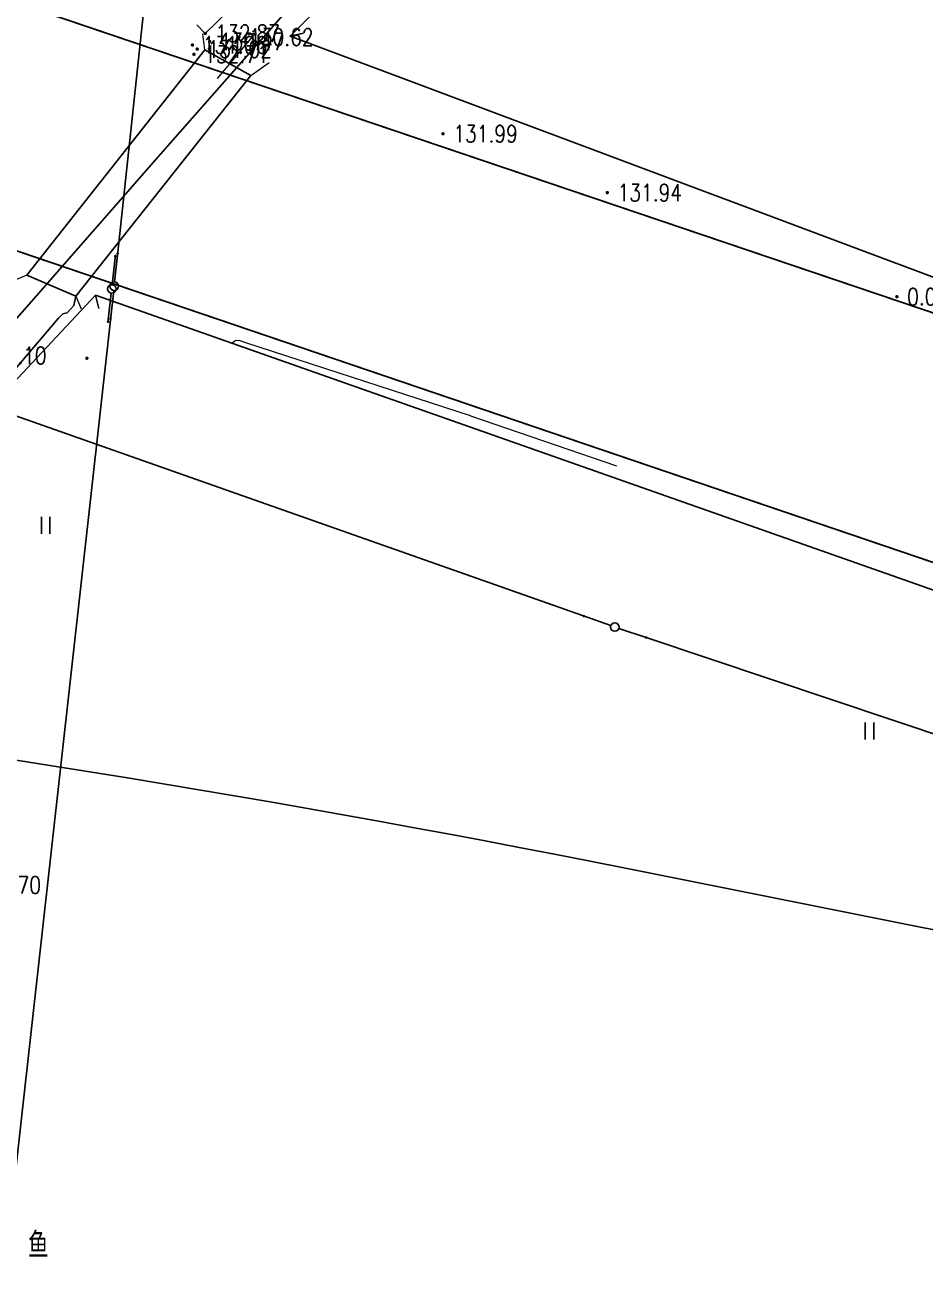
# Model space of a CAD drawing. Extents: x 529262 to 576451, y 2694391 to 2717535.
# Drawn here: x 567487.6 to 567540.2, y 2709666.8 to 2709739.6 of the extents above; entities that cross this region are included whole.
import ezdxf
from ezdxf.enums import TextEntityAlignment as Align
from ezdxf.xclip import XClip

# ---------------------------------------------------------------- set-up
doc = ezdxf.new("R2010")
doc.units = 0
doc.header["$XCLIPFRAME"] = 0
doc.linetypes.add('X5', pattern=[3, 2, -1])
doc.layers.add('ASSIST', color=7, linetype='Continuous', plot=False)
for name, color, linetype in [('DLSS', 4, 'Continuous'), ('DMTZ', 8, 'Continuous'), ('GCD', 8, 'Continuous'), ('GXYZ', 8, 'Continuous'), ('JMD', 8, 'Continuous'), ('PP-COM', 7, 'Continuous'), ('RD-中线', 40, 'Continuous'), ('RD-红线', 7, 'Continuous'), ('ZBTZ', 8, 'Continuous'), ('污水管径标注_W10-', 202, 'Continuous')]:
    doc.layers.add(name, color=color, linetype=linetype)
doc.layers.add('SXSS', color=5, linetype='Continuous', lineweight=0)
doc.styles.add('HZ', font='rs.shx', dxfattribs={"width": 0.8, "bigfont": 'hztxt.shx'})
doc.linetypes.add('10421', pattern='A,2,[150,AAA.SHX,S=0.5,R=0,X=0,Y=0.5],1e-11', length=2)
doc.linetypes.add('10422', pattern='A,0.75,[150,AAA.SHX,S=0.5,R=0,X=0,Y=0.5],1.5,[177,AAA.SHX,S=1,R=0,X=0,Y=0.4],0.75', length=3)

# ---------------------------------------------------------------- blocks, each defined once
blk = doc.blocks.new('A$C19FD0107')
at = {"layer": 'RD-中线', "color": 8, "linetype": 'Continuous'}
blk.add_lwpolyline([(-1765.321, 14833.87), (-1870.242, 14834.357, -0.07773), (-2297.406, 14903.198), (-2763.512, 15055.044, -0.002412), (-2772.671, 15058.077), (-3168.085, 15191.127, 0.031805), (-3413.657, 15256.716), (-3481.168, 15270.218, 0.040764), (-3610.522, 15285.281), (-3824.794, 15292.664, 0.003807), (-3833.928, 15292.909), (-3984.459, 15295.801, 0.004916), (-3996.258, 15295.912), (-4213.605, 15295.813, 0.004475), (-4218.975, 15295.763), (-4356.098, 15293.246, -0.000047), (-4356.155, 15293.245), (-5280.162, 15276.46)], format="xyb", dxfattribs=at)
at = {"layer": 'RD-中线', "color": 8, "linetype": 'Continuous', "flags": 128}
for points in [[(-4490.734, 14139.438, 0), (-4490.29, 14139.417)], [(-3818.251, 14086.168, 0), (-3817.74, 14086.169)]]:
    blk.add_lwpolyline(points, format="xyb", dxfattribs=at)
at = {"layer": 'RD-红线', "color": 8, "linetype": 'Continuous', "flags": 128}
blk.add_lwpolyline([(-3440.085, 15292.596), (-3475.284, 15299.636, 0.040764), (-3609.489, 15315.263), (-3720.709, 15319.095)], format="xyb", dxfattribs=at)
blk = doc.blocks.new('GC200')
at = {"linetype": 'Continuous', "const_width": 0.2, "flags": 128}
blk.add_lwpolyline([(-0.1, 0, 1), (0.1, 0, 1)], format="xyb", close=True, dxfattribs=at)
blk = doc.blocks.new('gc086')
at = {"color": 8}
for p, q in [((0, 0), (7, 0)), ((7, 0), (6.18, 0.57)), ((7, 0), (6.18, -0.57))]:
    blk.add_line(p, q, dxfattribs=at)
blk = doc.blocks.new('gc013c')
at = {"linetype": 'Continuous'}
blk.add_line((0.5, 0), (4, 0), dxfattribs=at)
at = {"linetype": 'Continuous', "const_width": 0.15, "flags": 128}
blk.add_lwpolyline([(3.775, 0, 1), (3.925, 0, 1)], format="xyb", close=True, dxfattribs=at)
blk = doc.blocks.new('gc170')
at = {"color": 8, "linetype": 'Continuous'}
blk.add_circle((0, 0), 0.5, dxfattribs=at)
blk = doc.blocks.new('gc121')
at = {"color": 8}
for p, q in [((-0.5, -1), (-0.5, 1)), ((0.5, -1), (0.5, 1))]:
    blk.add_line(p, q, dxfattribs=at)

msp = doc.modelspace()

# ---------------------------------------------------------------- linework, layer by layer
at = {"layer": 'ASSIST', "linetype": 'Continuous', "flags": 128}
msp.add_lwpolyline([(567490.574, 2709723.722), (567487.71, 2709724.936), (567498.115, 2709738.124), (567500.801, 2709736.618)], close=True, dxfattribs=at)
msp.add_lwpolyline([(567490.574, 2709723.722), (567487.71, 2709724.936), (567498.115, 2709738.124), (567500.801, 2709736.618)], close=True, dxfattribs=at)
at = {"layer": 'DLSS', "linetype": 'Continuous', "const_width": 0.1, "elevation": 133.137, "flags": 128}
for points in [[(567444.495, 2709755.312), (567581.487, 2709708.92)], [(567435.146, 2709744.049), (567575.747, 2709696.208)]]:
    msp.add_lwpolyline(points, dxfattribs=at)
at = {"layer": 'DMTZ', "linetype": '10422', "flags": 128}
for points, elevation in [([(567511.714, 2709752.568), (567500.932, 2709741.841), (567498.133, 2709739.088), (567497.641, 2709739.589)], 133.581), ([(567439.051, 2709669.088), (567444.054, 2709673.687), (567467.412, 2709698.207), (567479.531, 2709710.667), (567489.557, 2709722.434)], 132.831), ([(567439.051, 2709669.088), (567444.054, 2709673.687), (567467.412, 2709698.207), (567479.531, 2709710.667), (567489.557, 2709722.434)], 132.831)]:
    msp.add_lwpolyline(points, dxfattribs=dict(at, elevation=elevation))
at = {"layer": 'DMTZ', "linetype": '10421', "flags": 128}
for points, elevation in [([(567489.812, 2709722.68), (567490.06, 2709722.74), (567490.462, 2709723.177), (567490.574, 2709723.722)], 132.011), ([(567489.557, 2709722.434), (567489.812, 2709722.68)], 132.106), ([(567489.557, 2709722.434), (567489.812, 2709722.68)], 132.106)]:
    msp.add_lwpolyline(points, dxfattribs=dict(at, elevation=elevation))
at = {"layer": 'GXYZ', "linetype": 'Continuous'}
for p, q in [((567493.027, 2709726.288, -149.001), (567494.664, 2709741.589, -149.001)), ((567485.758, 2709660.872, -149.001), (567492.593, 2709722.312, -149.001)), ((567476.003, 2709720.618, -149.001), (567520.204, 2709705.02, -149.001)), ((567523.986, 2709703.717, -149.001), (567564.815, 2709689.998, -149.001))]:
    msp.add_line(p, q, dxfattribs=at)
at = {"layer": 'JMD', "linetype": 'Continuous'}
for p, q in [((567503.102, 2709738.937), (567503.884, 2709739.107)), ((567491.726, 2709723.775), (567491.917, 2709722.998))]:
    msp.add_line(p, q, dxfattribs=at)
at = {"layer": 'JMD', "linetype": 'Continuous', "flags": 128}
for points in [[(567574.145, 2709712.278), (567503.102, 2709738.937), (567523.083, 2709758.969), (567535.074, 2709773.488), (567544.679, 2709786.451), (567556.264, 2709798.588), (567559.064, 2709801.574), (567566.024, 2709806.926), (567572.004, 2709812.645), (567578.864, 2709819.688), (567584.13, 2709825.396), (567591.084, 2709833.366), (567593.93, 2709836.568), (567597.724, 2709841.492), (567598.337, 2709842.302), (567599.98, 2709845.496), (567606.352, 2709862.599), (567626.064, 2709854.752)], [(567491.726, 2709723.775), (567576.536, 2709693.89), (567573.688, 2709684.738), (567556.677, 2709687.045), (567550.961, 2709655.095), (567486.806, 2709665.167), (567484.722, 2709651.708), (567441.25, 2709656.873), (567438.007, 2709666.354)]]:
    msp.add_lwpolyline(points, close=True, dxfattribs=at)
at = {"layer": 'SXSS', "color": 8, "linetype": 'Continuous'}
for p, q in [((567498.115, 2709738.124), (567497.987, 2709739.069)), ((567487.71, 2709724.936), (567498.115, 2709738.124)), ((567500.801, 2709736.618), (567501.875, 2709737.389)), ((567490.574, 2709723.722), (567500.801, 2709736.618)), ((567487.71, 2709724.936), (567486.968, 2709724.636)), ((567490.574, 2709723.722), (567490.874, 2709722.981))]:
    msp.add_line(p, q, dxfattribs=at)
at = {"layer": 'SXSS', "color": 8, "linetype": 'X5'}
for p, q in [((567498.115, 2709738.124), (567500.801, 2709736.618)), ((567490.574, 2709723.722), (567487.71, 2709724.936))]:
    msp.add_line(p, q, dxfattribs=at)
at = {"layer": 'SXSS', "color": 8, "linetype": 'Continuous', "elevation": 132.009, "flags": 128}
for points in [[(567513.642, 2709716.715), (567513.642, 2709716.715), (567500.512, 2709720.983), (567500.122, 2709721.121), (567499.895, 2709721.102), (567499.782, 2709721.025), (567499.72, 2709720.959)], [(567513.642, 2709716.715), (567522.179, 2709713.782)]]:
    msp.add_lwpolyline(points, dxfattribs=at)
at = {"layer": '污水管径标注_W10-'}
msp.add_lwpolyline([(567434.125, 2709666.313), (567435.48, 2709668.388), (567439.07, 2709672.631), (567454.496, 2709688.259), (567467.899, 2709701.836), (567482.335, 2709716.98), (567487.969, 2709723.404), (567495.522, 2709732.017), (567504.135, 2709741.836)], dxfattribs=at)

# ---------------------------------------------------------------- block references
at = {"layer": 'GCD', "linetype": 'Continuous'}
ref = msp.add_blockref('GC200', (567498.133, 2709739.088, 132.874), dxfattribs=dict(at, xscale=0.5, yscale=0.5, zscale=0.5))
ref.add_attrib('height', '132.87', dxfattribs={"linetype": 'Continuous', "height": 1, "style": 'HZ', "width": 0.8}).set_placement((567498.733, 2709739.088, 132.874), align=Align.MIDDLE_LEFT)
ref = msp.add_blockref('GC200', (567500.101, 2709738.869, 130.619), dxfattribs=dict(at, xscale=0.5, yscale=0.5, zscale=0.5))
ref.add_attrib('height', '130.62', dxfattribs={"linetype": 'Continuous', "height": 1, "style": 'HZ', "width": 0.8}).set_placement((567500.701, 2709738.869, 130.619), align=Align.MIDDLE_LEFT)
ref = msp.add_blockref('GC200', (567497.389, 2709738.409, 131.059), dxfattribs=dict(at, xscale=0.5, yscale=0.5, zscale=0.5))
ref.add_attrib('height', '131.06', dxfattribs={"linetype": 'Continuous', "height": 1, "style": 'HZ', "width": 0.8}).set_placement((567497.989, 2709738.409, 131.059), align=Align.MIDDLE_LEFT)
ref = msp.add_blockref('GC200', (567497.668, 2709738.17, 131.015), dxfattribs=dict(at, xscale=0.5, yscale=0.5, zscale=0.5))
ref.add_attrib('height', '131.02', dxfattribs={"linetype": 'Continuous', "height": 1, "style": 'HZ', "width": 0.8}).set_placement((567498.268, 2709738.17, 131.015), align=Align.MIDDLE_LEFT)
ref = msp.add_blockref('GC200', (567498.391, 2709738.61, 130.466), dxfattribs=dict(at, xscale=0.5, yscale=0.5, zscale=0.5))
ref.add_attrib('height', '130.47', dxfattribs={"linetype": 'Continuous', "height": 1, "style": 'HZ', "width": 0.8}).set_placement((567498.991, 2709738.61, 130.466), align=Align.MIDDLE_LEFT)
ref = msp.add_blockref('GC200', (567497.475, 2709737.867, 132.71), dxfattribs=dict(at, xscale=0.5, yscale=0.5, zscale=0.5))
ref.add_attrib('height', '132.71', dxfattribs={"linetype": 'Continuous', "height": 1, "style": 'HZ', "width": 0.8}).set_placement((567498.075, 2709737.867, 132.71), align=Align.MIDDLE_LEFT)
ref = msp.add_blockref('GC200', (567512.039, 2709733.216, 131.987), dxfattribs=dict(at, xscale=0.5, yscale=0.5, zscale=0.5))
ref.add_attrib('height', '131.99', dxfattribs={"linetype": 'Continuous', "height": 1, "style": 'HZ', "width": 0.8}).set_placement((567512.639, 2709733.216, 131.987), align=Align.MIDDLE_LEFT)
ref = msp.add_blockref('GC200', (567521.646, 2709729.774, 131.936), dxfattribs=dict(at, xscale=0.5, yscale=0.5, zscale=0.5))
ref.add_attrib('height', '131.94', dxfattribs={"linetype": 'Continuous', "height": 1, "style": 'HZ', "width": 0.8}).set_placement((567522.246, 2709729.774, 131.936), align=Align.MIDDLE_LEFT)
ref = msp.add_blockref('GC200', (567538.577, 2709723.681), dxfattribs=dict(at, xscale=0.5, yscale=0.5, zscale=0.5))
ref.add_attrib('height', '0.00', dxfattribs={"linetype": 'Continuous', "height": 1, "style": 'HZ', "width": 0.8}).set_placement((567539.177, 2709723.681), align=Align.MIDDLE_LEFT)
ref = msp.add_blockref('GC200', (567484.485, 2709720.244, 133.104), dxfattribs=dict(at, xscale=0.5, yscale=0.5, zscale=0.5))
ref.add_attrib('height', '133.10', dxfattribs={"linetype": 'Continuous', "height": 1, "style": 'HZ', "width": 0.8}).set_placement((567485.085, 2709720.244, 133.104), align=Align.MIDDLE_LEFT)
at = {"layer": 'GCD', "linetype": 'Continuous', "xscale": 0.5, "yscale": 0.5, "zscale": 0.5}
msp.add_blockref('GC200', (567491.216, 2709720.083, 132.762), dxfattribs=at)
at = {"layer": 'GXYZ', "linetype": 'Continuous'}
for p, xscale, yscale, zscale, rotation in [((567492.669, 2709724.135), 0.4999999999162863, 0.4999999999162863, 0.4999999999162863, 83.8919053029756), ((567492.814, 2709724.299, -149.001), 0.4999999999162863, 0.4999999999162863, 0.4999999999162863, 83.8919053029756), ((567492.669, 2709724.135, 132.23), 0.4999999999623413, 0.4999999999623413, 0.4999999999623413, 263.6523099603236), ((567492.814, 2709724.299, -16.771), 0.4999999999623413, 0.4999999999623413, 0.4999999999623413, 263.6523099603236), ((567522.09, 2709704.354, -149.001), 0.4999999999571425, 0.4999999999571425, 0.4999999999571425, 160.5627765095388), ((567522.09, 2709704.354, -149.001), 0.5000000000293711, 0.5000000000293711, 0.5000000000293711, 341.4272545692748)]:
    msp.add_blockref('gc013c', p, dxfattribs=dict(at, xscale=xscale, yscale=yscale, zscale=zscale, rotation=rotation))
at = {"layer": 'GXYZ', "linetype": 'Continuous', "xscale": 0.5, "yscale": 0.5, "zscale": 0.5}
for p in [(567492.669, 2709724.135), (567492.814, 2709724.299, -149.001), (567522.09, 2709704.354, -149.001)]:
    msp.add_blockref('gc170', p, dxfattribs=at)
at = {"layer": 'PP-COM'}
ref = msp.add_blockref('A$C19FD0107', (570997.993, 2694390.603), dxfattribs=at)
XClip(ref).set_block_clipping_path([(-9366.4383134884, 14428.6043910822), (-3328.4480743363, 17452.7484863754)])
at = {"layer": 'SXSS', "color": 8, "linetype": 'Continuous', "xscale": 0.5000000001538192, "yscale": 0.5000000001538192, "zscale": 0.5000000001538192, "rotation": 49.88641660207379}
msp.add_blockref('gc086', (567498.846, 2709736.446), dxfattribs=at)
at = {"layer": 'ZBTZ', "linetype": 'Continuous', "xscale": 0.5, "yscale": 0.5}
for p in [(567488.804, 2709710.304), (567536.977, 2709698.269)]:
    msp.add_blockref('gc121', p, dxfattribs=at)

# ---------------------------------------------------------------- texts
at = {"layer": 'GCD', "linetype": 'Continuous', "style": 'HZ', "width": 0.8}
msp.add_text('132.70', height=1, dxfattribs=at).set_placement((567486.649, 2709689.26), align=Align.MIDDLE)
at = {"layer": 'SXSS', "color": 8, "linetype": 'Continuous', "style": 'HZ', "width": 0.8}
msp.add_text('鱼', height=1.5, dxfattribs=at).set_placement((567488.374, 2709668.271), align=Align.MIDDLE)

doc.saveas('drawing.dxf')
